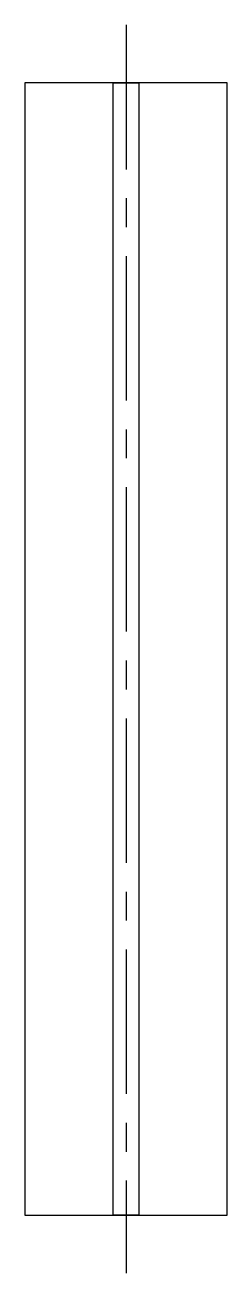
# Model space of a CAD drawing. Header units: millimetres. Extents: x -35 to 35, y -20 to 412.
import ezdxf

# ---------------------------------------------------------------- set-up
doc = ezdxf.new("R2010")
doc.units = ezdxf.units.MM
doc.linetypes.add('CENTERX2', pattern=[4, 2.5, -0.5, 0.5, -0.5])
doc.layers.add('EKSEN', color=253, linetype='CENTERX2')
doc.layers.add('RAY', color=4, linetype='Continuous')

msp = doc.modelspace()

# ---------------------------------------------------------------- linework, layer by layer
at = {"layer": 'EKSEN', "ltscale": 20}
msp.add_line((0, 412), (0, -20), dxfattribs=at)
at = {"layer": 'RAY', "color": 4, "linetype": 'ByBlock'}
for points in [[(35, 392), (-35, 392), (-35, 0), (35, 0)], [(-4.5, 392), (4.5, 392), (4.5, 0), (-4.5, 0)]]:
    msp.add_lwpolyline(points, close=True, dxfattribs=at)

doc.saveas('drawing.dxf')
